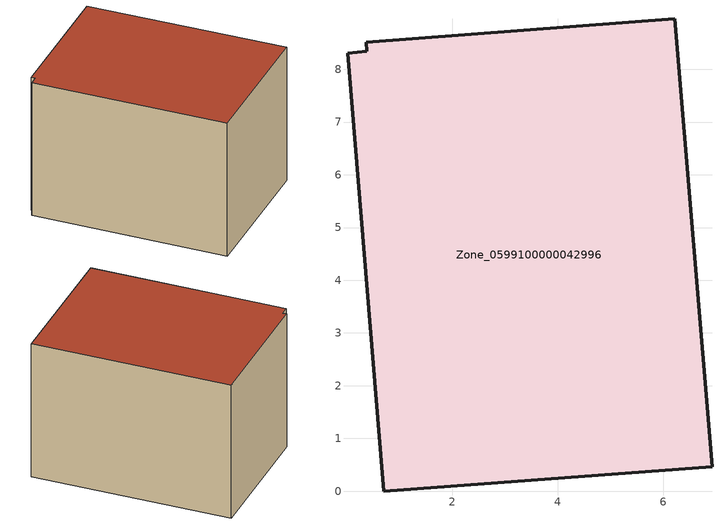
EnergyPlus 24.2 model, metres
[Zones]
Zone_0599100000042996
 floor ground (C_G): 0.38,8.35 0.37,8.52 6.22,8.96 6.93,0.47 0.7,0 0.01,8.31 z0
 wall outside (C_F): 0.7,0 6.93,0.47 6.22,8.96 0.37,8.52 0.38,8.35 0.01,8.31 0.7,0 z0:6.15
 roof outside (C_R): 0.38,8.35 0.01,8.31 0.7,0 6.93,0.47 6.22,8.96 0.37,8.52 z6.15
[BUILDING]
Pand.0599100000042996: North Axis=0; Terrain=City; Loads Convergence Tolerance Value=0.04; Temperature Convergence Tolerance Value=0.4; Solar Distribution=FullExterior; Maximum Number of Warmup Days=25; Minimum Number of Warmup Days=1
[Site:Location]
Rotterdam.The.Hague.AP_ZH_NLD Design_Conditions: Latitude=51.96; Longitude=4.45; Time Zone=1; Elevation=-4.5
[SITE:GROUNDTEMPERATURE:BUILDINGSURFACE]
18, 18, 18, 18, 18, 18, 18, 18, 18, 18, 18, 18
[MATERIAL] Thermal Absorptance=0.9; Solar Absorptance=0.7; Visible Absorptance=0.7
Name | Roughness | Thickness | Conductivity | Density | Specific Heat
G.TI.1946-1964 | MediumSmooth | 0.15 | 1 | 540 | 1210
F.TI.1946-1964 | Rough | 0.3 | 0.857143 | 1920 | 840
R.TI.1946-1964 | MediumRough | 0.2 | 0.277778 | 1500 | 1000
[CONSTRUCTION]
C_G: G.TI.1946-1964
C_F: F.TI.1946-1964
C_R: R.TI.1946-1964
[ZONE]
Zone_0599100000042996: Type=1; Multiplier=1; Ceiling Height=Autocalculate; Volume=Autocalculate; Floor Area=autocalculate; Part of Total Floor Area=Yes
[ZONEINFILTRATION:DESIGNFLOWRATE]
Infil_Zone_0599100000042996: Zone or ZoneList or Space or SpaceList=Zone_0599100000042996; Schedule=AlwaysOn; Design Flow Rate Calculation Method=Flow/Area; Flow Rate per Floor Area=0.003; Constant Term Coefficient=1; Temperature Term Coefficient=0; Velocity Term Coefficient=0; Velocity Squared Term Coefficient=0
[HVACTEMPLATE:ZONE:IDEALLOADSAIRSYSTEM]
Zone_0599100000042996: Maximum Heating Supply Air Temperature=50; Minimum Cooling Supply Air Temperature=13; Maximum Heating Supply Air Humidity Ratio=0.0156; Minimum Cooling Supply Air Humidity Ratio=0.0077; Heating Limit=NoLimit; Cooling Limit=NoLimit; Dehumidification Control Type=ConstantSensibleHeatRatio; Cooling Sensible Heat Ratio=0.7; Dehumidification Setpoint=60; Humidification Control Type=None; Humidification Setpoint=30; Outdoor Air Method=None; Outdoor Air Flow Rate per Person=0.00944; Outdoor Air Flow Rate per Zone Floor Area=0; Outdoor Air Flow Rate per Zone=0; Demand Controlled Ventilation Type=None; Outdoor Air Economizer Type=NoEconomizer; Heat Recovery Type=None; Sensible Heat Recovery Effectiveness=0.7; Latent Heat Recovery Effectiveness=0.65
[ZONECONTROL:THERMOSTAT]
ThermostatControl_Zone_0599100000042996: Zone or ZoneList=Zone_0599100000042996; Control Type Schedule=DualSetpointControlType; Control 1=Thermostat_Zone_0599100000042996; Temperature Difference Between Cutout And Setpoint=0
[THERMOSTATSETPOINT:DUALSETPOINT]
Thermostat_Zone_0599100000042996: Heating Setpoint Temperature Schedule=HeatingSetpoint_Zone_0599100000042996; Cooling Setpoint Temperature Schedule=CoolingSetpoint_Zone_0599100000042996
[SCHEDULE:COMPACT]
HeatingSetpoint_Zone_0599100000042996: Through: 12/31, For: AllDays, Until: 24:00, 21
CoolingSetpoint_Zone_0599100000042996: Through: 12/31, For: AllDays, Until: 24:00, 24
DualSetpointControlType: Through: 12/31, For: AllDays, Until: 24:00, 4
AlwaysOn: Through: 12/31, For: AllDays, Until: 24:00, 1
